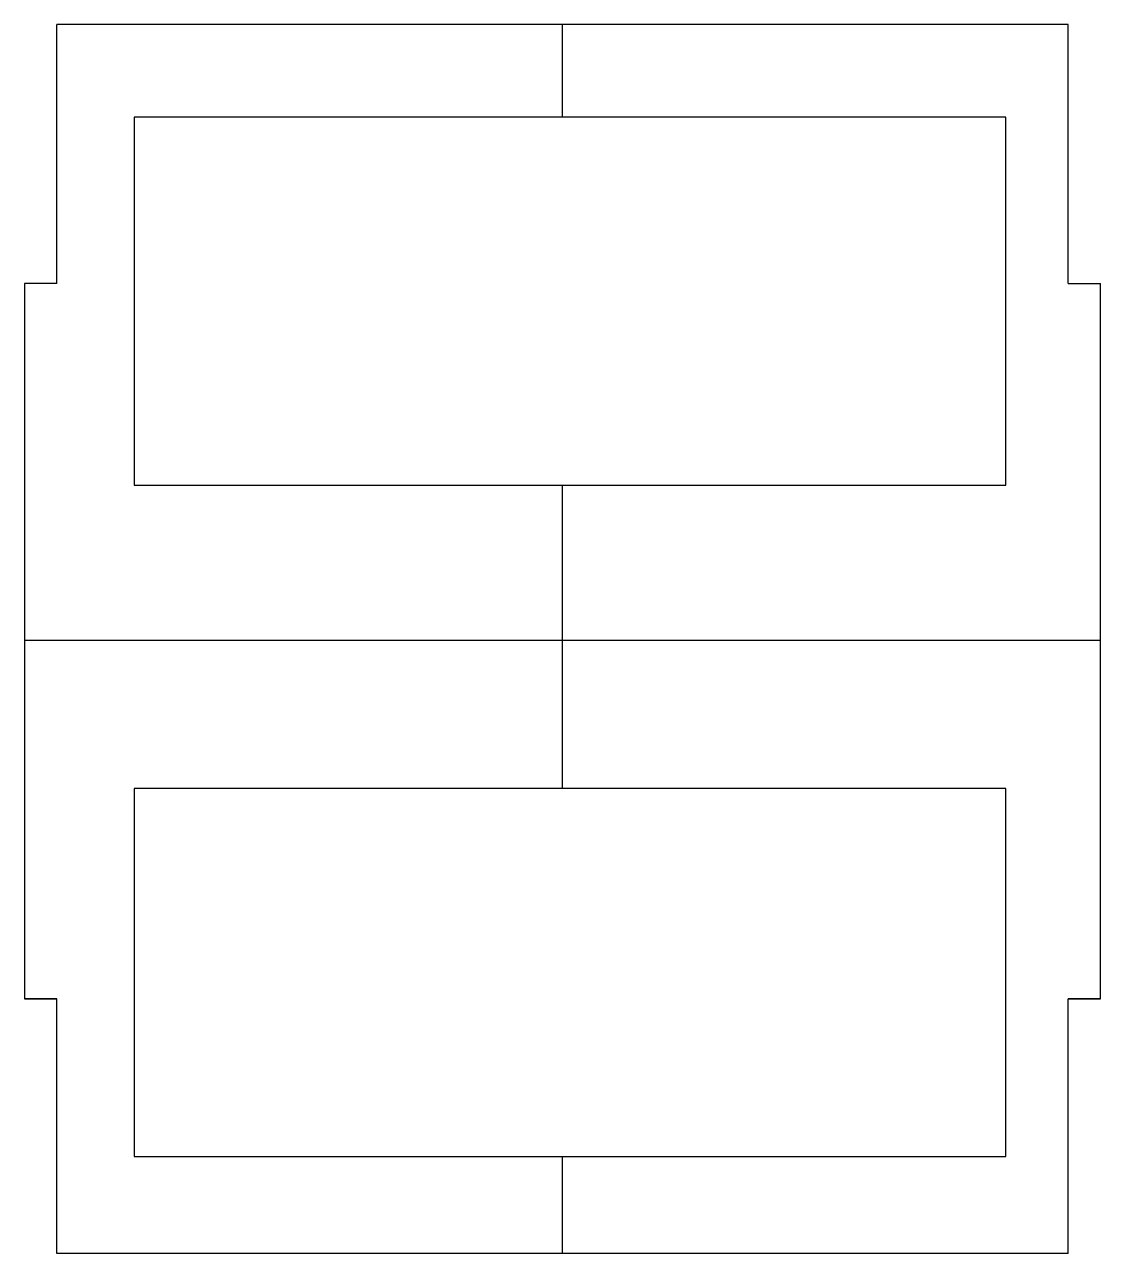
# Model space of a CAD drawing. Header units: inches. Extents: x -387 to 113, y 63 to 634.
import ezdxf

# ---------------------------------------------------------------- set-up
doc = ezdxf.new("R2010")
doc.units = ezdxf.units.IN
doc.header["$MEASUREMENT"] = 0
doc.layers.add('Default', color=7, linetype='Continuous')

# ---------------------------------------------------------------- blocks, each defined once
blk = doc.blocks.new('block 2')
at = {"layer": 'Default', "color": 178, "lineweight": 25, "true_color": 0x000000}
blk.add_lwpolyline([(-335.7, 108.39), (69.3, 108.39)], dxfattribs=at)
blk = doc.blocks.new('block 3')
at = {"layer": 'Default', "color": 178, "lineweight": 25, "true_color": 0x000000}
blk.add_lwpolyline([(69.3, 108.39), (69.3, 279.39)], dxfattribs=at)
blk = doc.blocks.new('block 4')
at = {"layer": 'Default', "color": 178, "lineweight": 25, "true_color": 0x000000}
blk.add_lwpolyline([(69.3, 279.39), (-335.7, 279.39)], dxfattribs=at)
blk = doc.blocks.new('block 5')
at = {"layer": 'Default', "color": 178, "lineweight": 25, "true_color": 0x000000}
blk.add_lwpolyline([(-335.7, 279.39), (-335.7, 108.39)], dxfattribs=at)
blk = doc.blocks.new('block 6')
at = {"layer": 'Default', "color": 178, "lineweight": 25, "true_color": 0x000000}
blk.add_lwpolyline([(-335.7, 420.39), (69.3, 420.39)], dxfattribs=at)
blk = doc.blocks.new('block 7')
at = {"layer": 'Default', "color": 178, "lineweight": 25, "true_color": 0x000000}
blk.add_lwpolyline([(69.3, 420.39), (69.3, 591.39)], dxfattribs=at)
blk = doc.blocks.new('block 8')
at = {"layer": 'Default', "color": 178, "lineweight": 25, "true_color": 0x000000}
blk.add_lwpolyline([(69.3, 591.39), (-335.7, 591.39)], dxfattribs=at)
blk = doc.blocks.new('block 9')
at = {"layer": 'Default', "color": 178, "lineweight": 25, "true_color": 0x000000}
blk.add_lwpolyline([(-335.7, 591.39), (-335.7, 420.39)], dxfattribs=at)
blk = doc.blocks.new('block 10')
at = {"layer": 'Default', "color": 178, "lineweight": 25, "true_color": 0x000000}
blk.add_lwpolyline([(-371.7, 514.05), (-386.7, 514.05)], dxfattribs=at)
blk = doc.blocks.new('block 11')
at = {"layer": 'Default', "color": 178, "lineweight": 25, "true_color": 0x000000}
blk.add_lwpolyline([(-371.7, 514.05), (-371.7, 632.39)], dxfattribs=at)
blk = doc.blocks.new('block 12')
at = {"layer": 'Default', "color": 178, "lineweight": 25, "true_color": 0x000000}
blk.add_lwpolyline([(-386.7, 514.05), (-386.7, 181.74)], dxfattribs=at)
blk = doc.blocks.new('block 13')
at = {"layer": 'Default', "color": 178, "lineweight": 25, "true_color": 0x000000}
blk.add_lwpolyline([(-371.7, 63.39), (-371.7, 181.74)], dxfattribs=at)
blk = doc.blocks.new('block 14')
at = {"layer": 'Default', "color": 178, "lineweight": 25, "true_color": 0x000000}
blk.add_lwpolyline([(-371.7, 181.74), (-386.7, 181.74)], dxfattribs=at)
blk = doc.blocks.new('block 15')
at = {"layer": 'Default', "color": 178, "lineweight": 25, "true_color": 0x000000}
blk.add_lwpolyline([(98.3, 63.39), (98.3, 181.74)], dxfattribs=at)
blk = doc.blocks.new('block 16')
at = {"layer": 'Default', "color": 178, "lineweight": 25, "true_color": 0x000000}
blk.add_lwpolyline([(98.3, 181.74), (113.3, 181.74)], dxfattribs=at)
blk = doc.blocks.new('block 17')
at = {"layer": 'Default', "color": 178, "lineweight": 25, "true_color": 0x000000}
blk.add_lwpolyline([(113.3, 181.74), (113.3, 514.05)], dxfattribs=at)
blk = doc.blocks.new('block 18')
at = {"layer": 'Default', "color": 178, "lineweight": 25, "true_color": 0x000000}
blk.add_lwpolyline([(98.3, 514.05), (113.3, 514.05)], dxfattribs=at)
blk = doc.blocks.new('block 19')
at = {"layer": 'Default', "color": 178, "lineweight": 25, "true_color": 0x000000}
blk.add_lwpolyline([(98.3, 514.05), (98.3, 632.39)], dxfattribs=at)
blk = doc.blocks.new('block 20')
at = {"layer": 'Default', "color": 178, "lineweight": 25, "true_color": 0x000000}
blk.add_lwpolyline([(98.3, 63.39), (-371.7, 63.39)], dxfattribs=at)
blk = doc.blocks.new('block 21')
at = {"layer": 'Default', "color": 178, "lineweight": 25, "true_color": 0x000000}
blk.add_lwpolyline([(-371.7, 632.39), (-371.7, 634.39)], dxfattribs=at)
blk = doc.blocks.new('block 22')
at = {"layer": 'Default', "color": 178, "lineweight": 25, "true_color": 0x000000}
blk.add_lwpolyline([(98.3, 632.39), (98.3, 634.39)], dxfattribs=at)
blk = doc.blocks.new('block 23')
at = {"layer": 'Default', "color": 178, "lineweight": 25, "true_color": 0x000000}
blk.add_lwpolyline([(98.3, 634.39), (-371.7, 634.39)], dxfattribs=at)
blk = doc.blocks.new('block 24')
at = {"layer": 'Default', "color": 178, "lineweight": 25, "true_color": 0x000000}
blk.add_lwpolyline([(-386.7, 348.39), (113.3, 348.39)], dxfattribs=at)
blk = doc.blocks.new('block 25')
at = {"layer": 'Default', "color": 178, "lineweight": 25, "true_color": 0x000000}
blk.add_lwpolyline([(-136.7, 63.39), (-136.7, 108.39)], dxfattribs=at)
blk = doc.blocks.new('block 26')
at = {"layer": 'Default', "color": 178, "lineweight": 25, "true_color": 0x000000}
blk.add_lwpolyline([(-136.7, 279.39), (-136.7, 420.39)], dxfattribs=at)
blk = doc.blocks.new('block 27')
at = {"layer": 'Default', "color": 178, "lineweight": 25, "true_color": 0x000000}
blk.add_lwpolyline([(-136.7, 591.39), (-136.7, 634.39)], dxfattribs=at)
blk = doc.blocks.new('block 28')
at = {"layer": 'Default', "color": 178, "lineweight": 25, "true_color": 0x000000}
blk.add_lwpolyline([(98.3, 514.05), (113.3, 514.05)], dxfattribs=at)
blk = doc.blocks.new('block 29')
at = {"layer": 'Default', "color": 178, "lineweight": 25, "true_color": 0x000000}
blk.add_lwpolyline([(98.3, 514.05), (113.3, 514.05)], dxfattribs=at)
blk = doc.blocks.new('block 30')
at = {"layer": 'Default', "color": 178, "lineweight": 25, "true_color": 0x000000}
blk.add_lwpolyline([(113.3, 514.05), (113.3, 514.05)], dxfattribs=at)
blk = doc.blocks.new('block 31')
at = {"layer": 'Default', "color": 178, "lineweight": 25, "true_color": 0x000000}
blk.add_lwpolyline([(98.3, 514.05), (98.3, 514.05)], dxfattribs=at)
blk = doc.blocks.new('block 32')
at = {"layer": 'Default', "color": 178, "lineweight": 25, "true_color": 0x000000}
blk.add_lwpolyline([(105.8, 514.05), (105.8, 514.05)], dxfattribs=at)
blk = doc.blocks.new('block 33')
at = {"layer": 'Default', "color": 178, "lineweight": 25, "true_color": 0x000000}
blk.add_lwpolyline([(98.3, 181.74), (98.3, 181.74)], dxfattribs=at)
blk = doc.blocks.new('block 34')
at = {"layer": 'Default', "color": 178, "lineweight": 25, "true_color": 0x000000}
blk.add_lwpolyline([(98.3, 63.39), (98.3, 181.74)], dxfattribs=at)
blk = doc.blocks.new('block 35')
at = {"layer": 'Default', "color": 178, "lineweight": 25, "true_color": 0x000000}
blk.add_lwpolyline([(98.3, 63.39), (98.3, 181.74)], dxfattribs=at)
blk = doc.blocks.new('block 36')
at = {"layer": 'Default', "color": 178, "lineweight": 25, "true_color": 0x000000}
blk.add_lwpolyline([(98.3, 63.39), (98.3, 63.39)], dxfattribs=at)
blk = doc.blocks.new('block 37')
at = {"layer": 'Default', "color": 178, "lineweight": 25, "true_color": 0x000000}
blk.add_lwpolyline([(98.3, 122.57), (98.3, 122.57)], dxfattribs=at)
blk = doc.blocks.new('block 38')
at = {"layer": 'Default', "color": 178, "lineweight": 25, "true_color": 0x000000}
blk.add_lwpolyline([(98.3, 181.74), (98.3, 181.74)], dxfattribs=at)
blk = doc.blocks.new('block 39')
at = {"layer": 'Default', "color": 178, "lineweight": 25, "true_color": 0x000000}
blk.add_lwpolyline([(113.3, 181.74), (98.3, 181.74)], dxfattribs=at)
blk = doc.blocks.new('block 40')
at = {"layer": 'Default', "color": 178, "lineweight": 25, "true_color": 0x000000}
blk.add_lwpolyline([(113.3, 181.74), (113.3, 181.74)], dxfattribs=at)
blk = doc.blocks.new('block 41')
at = {"layer": 'Default', "color": 178, "lineweight": 25, "true_color": 0x000000}
blk.add_lwpolyline([(98.3, 181.74), (113.3, 181.74)], dxfattribs=at)
blk = doc.blocks.new('block 42')
at = {"layer": 'Default', "color": 178, "lineweight": 25, "true_color": 0x000000}
blk.add_lwpolyline([(105.8, 181.74), (105.8, 181.74)], dxfattribs=at)
blk = doc.blocks.new('block 43')
at = {"layer": 'Default', "color": 178, "lineweight": 25, "true_color": 0x000000}
blk.add_lwpolyline([(-371.7, 181.74), (-371.7, 181.74)], dxfattribs=at)
blk = doc.blocks.new('block 44')
at = {"layer": 'Default', "color": 178, "lineweight": 25, "true_color": 0x000000}
blk.add_lwpolyline([(-386.7, 181.74), (-371.7, 181.74)], dxfattribs=at)
blk = doc.blocks.new('block 45')
at = {"layer": 'Default', "color": 178, "lineweight": 25, "true_color": 0x000000}
blk.add_lwpolyline([(-386.7, 181.74), (-386.7, 181.74)], dxfattribs=at)
blk = doc.blocks.new('block 46')
at = {"layer": 'Default', "color": 178, "lineweight": 25, "true_color": 0x000000}
blk.add_lwpolyline([(-371.7, 181.74), (-386.7, 181.74)], dxfattribs=at)
blk = doc.blocks.new('block 47')
at = {"layer": 'Default', "color": 178, "lineweight": 25, "true_color": 0x000000}
blk.add_lwpolyline([(-379.2, 181.74), (-379.2, 181.74)], dxfattribs=at)
blk = doc.blocks.new('block 48')
at = {"layer": 'Default', "color": 178, "lineweight": 25, "true_color": 0x000000}
blk.add_lwpolyline([(-371.7, 514.05), (-386.7, 514.05)], dxfattribs=at)
blk = doc.blocks.new('block 49')
at = {"layer": 'Default', "color": 178, "lineweight": 25, "true_color": 0x000000}
blk.add_lwpolyline([(-386.7, 514.05), (-386.7, 514.05)], dxfattribs=at)
blk = doc.blocks.new('block 50')
at = {"layer": 'Default', "color": 178, "lineweight": 25, "true_color": 0x000000}
blk.add_lwpolyline([(-371.7, 514.05), (-386.7, 514.05)], dxfattribs=at)
blk = doc.blocks.new('block 51')
at = {"layer": 'Default', "color": 178, "lineweight": 25, "true_color": 0x000000}
blk.add_lwpolyline([(-371.7, 514.05), (-371.7, 514.05)], dxfattribs=at)
blk = doc.blocks.new('block 52')
at = {"layer": 'Default', "color": 178, "lineweight": 25, "true_color": 0x000000}
blk.add_lwpolyline([(-379.2, 514.05), (-379.2, 514.05)], dxfattribs=at)

msp = doc.modelspace()

# ---------------------------------------------------------------- block references
at = {"layer": 'Default'}
for name in ['block 21', 'block 23', 'block 27', 'block 22', 'block 11', 'block 19', 'block 8', 'block 9', 'block 7', 'block 10', 'block 12', 'block 48', 'block 49', 'block 50', 'block 52', 'block 51', 'block 18', 'block 28', 'block 29', 'block 31', 'block 32', 'block 17', 'block 30', 'block 6', 'block 26', 'block 24', 'block 4', 'block 5', 'block 3', 'block 14', 'block 44', 'block 45', 'block 46', 'block 47', 'block 13', 'block 43', 'block 15', 'block 16', 'block 33', 'block 34', 'block 35', 'block 38', 'block 39', 'block 41', 'block 42', 'block 40', 'block 37', 'block 2', 'block 25', 'block 20', 'block 36']:
    msp.add_blockref(name, (0, 0), dxfattribs=at)

doc.saveas('drawing.dxf')
